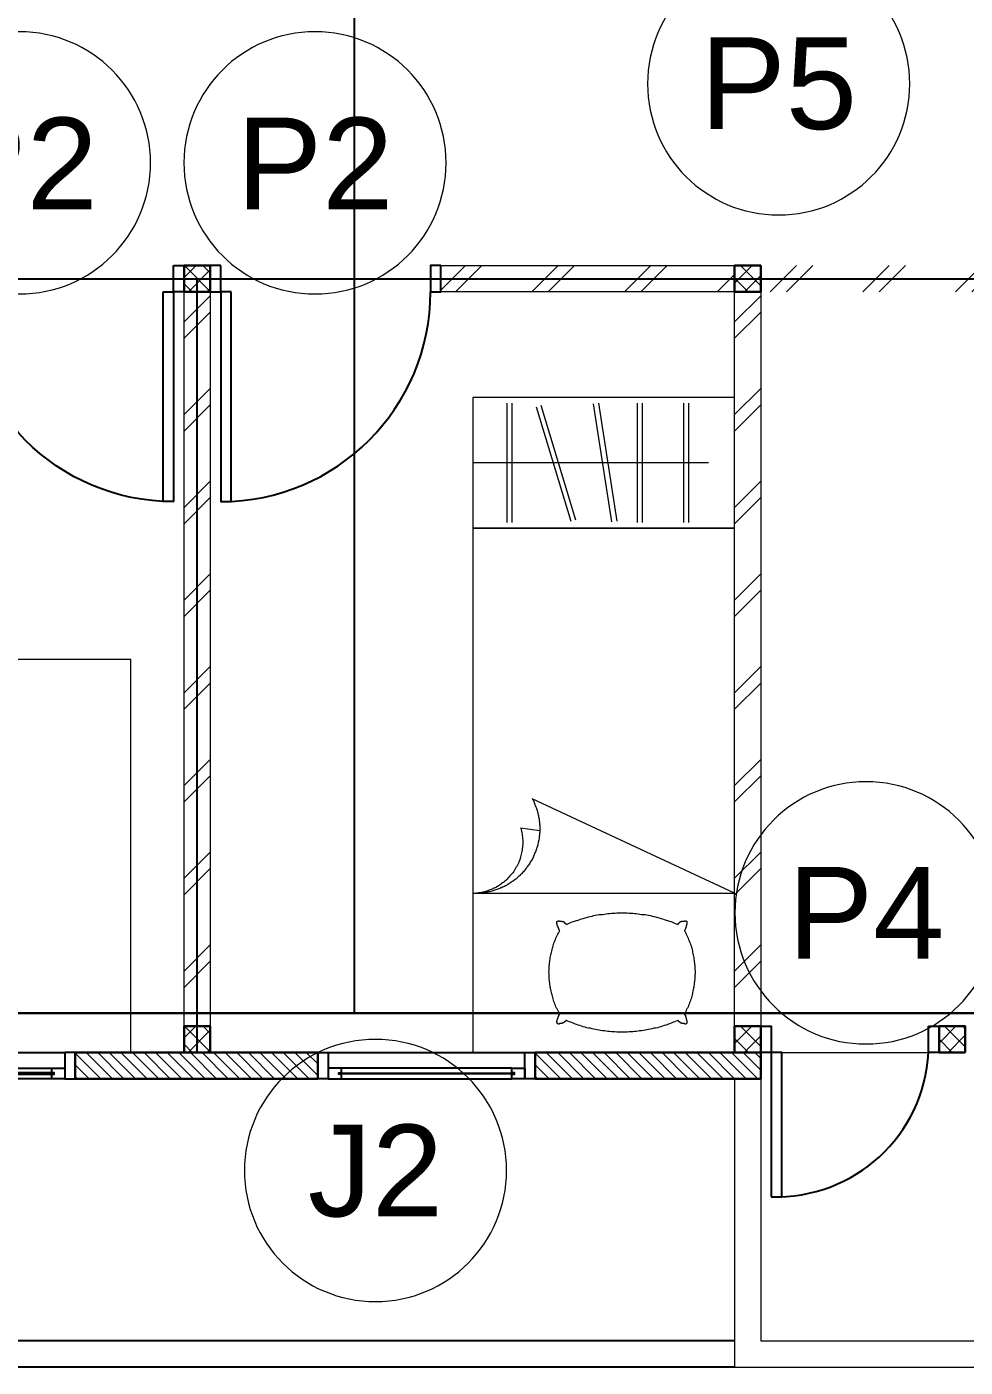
# Model space of a CAD drawing. Header units: millimetres. Extents: x -108 to 357, y -17 to 192.
# Drawn here: x 135.42 to 139, y -0.85 to 4.26 of the extents above; entities that cross this region are included whole.
import ezdxf
from ezdxf.enums import TextEntityAlignment as Align

# ---------------------------------------------------------------- set-up
doc = ezdxf.new("R2010")
doc.units = ezdxf.units.MM
for name, color, linetype, lineweight in [('ars', 11, 'Continuous', 0), ('KACA', 151, 'Continuous', 5), ('KOL', 1, 'Continuous', 30), ('KOLOM', 4, 'Continuous', 9), ('lan', 7, 'Continuous', 15), ('NOT', 7, 'Continuous', 20), ('tem', 5, 'Continuous', 20)]:
    doc.layers.add(name, color=color, linetype=linetype, lineweight=lineweight)
doc.layers.add('as', color=1, linetype='Continuous', plot=False)
doc.layers.add('Kusen', color=30, linetype='Continuous')
doc.styles.add('S', font='simplex', dxfattribs={"width": 0.75})
doc.styles.get("Standard").update_dxf_attribs({"font": 'arial.ttf'})
pattern_1 = [(45, (0.09994, 0.1431), (-0.1767767, 0.1767767), []), (45, (0.16244, 0.1431), (-0.1767767, 0.1767767), [])]
pattern_2 = [(45, (2.19994, 0.1431), (-0.1767767, 0.1767767), []), (45, (2.26244, 0.1431), (-0.1767767, 0.1767767), [])]
pattern_3 = [(45, (3.07994, 0.1431), (-0.1767767, 0.1767767), []), (45, (3.14244, 0.1431), (-0.1767767, 0.1767767), [])]

# ---------------------------------------------------------------- blocks, each defined once
blk = doc.blocks.new('T. J1')
at = {"layer": 'Kusen'}
for p, q in [((-0.7188, 0.1), (-0.0688, 0.1)), ((-0.0688, 0.06), (-0.7188, 0.06)), ((0.7212, 0.1), (0.0712, 0.1)), ((0.0712, 0.06), (0.7212, 0.06)), ((-0.0188, 0), (-0.7688, 0)), ((0.0212, 0), (0.7712, 0))]:
    blk.add_line(p, q, dxfattribs=at)
for points in [[(-0.8088, 0), (-0.7688, 0), (-0.7688, 0.1), (-0.8088, 0.1)], [(-0.0188, 0), (0.0212, 0), (0.0212, 0.1), (-0.0188, 0.1)], [(0.8112, 0), (0.7712, 0), (0.7712, 0.1), (0.8112, 0.1)]]:
    blk.add_lwpolyline(points, close=True, dxfattribs=at)
for points in [[(-0.7188, 0.0775), (-0.7188, 0.06), (-0.7688, 0.06), (-0.7688, 0.1), (-0.7188, 0.1), (-0.7188, 0.0825), (-0.7288, 0.0825), (-0.7288, 0.0775), (-0.7188, 0.0775)], [(-0.0688, 0.0775), (-0.0688, 0.06), (-0.0188, 0.06), (-0.0188, 0.1), (-0.0688, 0.1), (-0.0688, 0.0825), (-0.0588, 0.0825), (-0.0588, 0.0775), (-0.0688, 0.0775)], [(0.0712, 0.0775), (0.0712, 0.06), (0.0212, 0.06), (0.0212, 0.1), (0.0712, 0.1), (0.0712, 0.0825), (0.0612, 0.0825), (0.0612, 0.0775), (0.0712, 0.0775)], [(0.7212, 0.0775), (0.7212, 0.06), (0.7712, 0.06), (0.7712, 0.1), (0.7212, 0.1), (0.7212, 0.0825), (0.7312, 0.0825), (0.7312, 0.0775), (0.7212, 0.0775)]]:
    blk.add_lwpolyline(points, dxfattribs=at)
at = {"layer": 'Kusen', "color": 141}
for points in [[(-0.7288, 0.0775), (-0.0588, 0.0775), (-0.0588, 0.0825), (-0.7288, 0.0825)], [(0.7312, 0.0775), (0.0612, 0.0775), (0.0612, 0.0825), (0.7312, 0.0825)]]:
    blk.add_lwpolyline(points, close=True, dxfattribs=at)
blk = doc.blocks.new('T. J2')
at = {"layer": 'KACA', "color": 141}
blk.add_lwpolyline([(-0.3792, 0.0775), (0.2908, 0.0775), (0.2908, 0.0825), (-0.3792, 0.0825)], close=True, dxfattribs=at)
at = {"layer": 'Kusen'}
for p, q in [((-0.3692, 0.1), (0.2808, 0.1)), ((0.2808, 0.06), (-0.3692, 0.06)), ((-0.4192, 0), (0.3308, 0))]:
    blk.add_line(p, q, dxfattribs=at)
for points in [[(-0.4592, 0), (-0.4192, 0), (-0.4192, 0.1), (-0.4592, 0.1)], [(0.3308, 0), (0.3708, 0), (0.3708, 0.1), (0.3308, 0.1)]]:
    blk.add_lwpolyline(points, close=True, dxfattribs=at)
for points in [[(-0.3692, 0.0775), (-0.3692, 0.06), (-0.4192, 0.06), (-0.4192, 0.1), (-0.3692, 0.1), (-0.3692, 0.0825), (-0.3792, 0.0825), (-0.3792, 0.0775), (-0.3692, 0.0775)], [(0.2808, 0.0775), (0.2808, 0.06), (0.3308, 0.06), (0.3308, 0.1), (0.2808, 0.1), (0.2808, 0.0825), (0.2908, 0.0825), (0.2908, 0.0775), (0.2808, 0.0775)]]:
    blk.add_lwpolyline(points, dxfattribs=at)
blk = doc.blocks.new('P.80')
at = {"layer": 'Kusen'}
for points in [[(-69.8094, -74.8368), (-69.7694, -74.8368), (-69.7694, -74.0368), (-69.8094, -74.0368)], [(-70.6094, -74.9368), (-70.5694, -74.9368), (-70.5694, -74.8368), (-70.6094, -74.8368)], [(-69.7694, -74.9368), (-69.7294, -74.9368), (-69.7294, -74.8368), (-69.7694, -74.8368)]]:
    blk.add_lwpolyline(points, close=True, dxfattribs=at)
blk.add_arc((-69.7694, -74.8368), 0.8, 90, 180, dxfattribs=at)
blk = doc.blocks.new('K 10.10')
at = {"layer": 'ars'}
h = blk.add_hatch(dxfattribs=at)
h.set_pattern_fill('_USER', color=256, scale=0.05, angle=45, double=1, pattern_type=0)
h.set_pattern_definition([(45, (0, 0), (-0.035355339, 0.035355339), []), (135, (0, 0), (-0.035355339, -0.035355339), [])])
h.paths.add_polyline_path([(1560.5383, 1380.4069), (1560.6383, 1380.4069), (1560.6383, 1380.5069), (1560.5383, 1380.5069)])
at = {"layer": 'KOL'}
blk.add_lwpolyline([(1560.5383, 1380.4069), (1560.6383, 1380.4069), (1560.6383, 1380.5069), (1560.5383, 1380.5069)], close=True, dxfattribs=at)
blk = doc.blocks.new('P.60')
at = {"layer": 'Kusen'}
for points in [[(1472.8348, 997.5354), (1472.8748, 997.5354), (1472.8748, 997.4354), (1472.8348, 997.4354)], [(1473.4748, 997.5354), (1473.5148, 997.5354), (1473.5148, 997.4354), (1473.4748, 997.4354)], [(1472.8748, 996.8854), (1472.9148, 996.8854), (1472.9148, 997.4354), (1472.8748, 997.4354)]]:
    blk.add_lwpolyline(points, close=True, dxfattribs=at)
blk.add_arc((1472.8948, 997.4658), 0.5808, 268.0266, 356.9943, dxfattribs=at)
blk = doc.blocks.new('BED2')
blk.add_lwpolyline([(-0.4994, 1.9988), (0.4994, 1.9988), (0.4994, 0), (-0.4994, 0)], close=True)
for points in [[(0.4994, 1.9988), (0.4994, 0)], [(-0.1435, 1.8765), (-0.1435, 1.8765), (-0.1435, 1.8765), (-0.1447, 1.8765), (-0.1447, 1.8777), (-0.1447, 1.8789), (-0.1471, 1.8789), (-0.1471, 1.8814), (-0.1495, 1.8814), (-0.1495, 1.8826), (-0.1495, 1.8826), (-0.1495, 1.8838), (-0.1519, 1.8838), (-0.1519, 1.8862), (-0.1556, 1.8862), (-0.1556, 1.8874), (-0.158, 1.8874), (-0.158, 1.8886), (-0.1592, 1.8886), (-0.1592, 1.8886), (-0.1689, 1.8886), (-0.1689, 1.8898), (-0.1701, 1.8898), (-0.1701, 1.891), (-0.1737, 1.891), (-0.1737, 1.8898), (-0.1737, 1.8898), (-0.1737, 1.8886), (-0.1774, 1.8886), (-0.1774, 1.8886), (-0.1774, 1.8886), (-0.1774, 1.8862), (-0.1786, 1.8862), (-0.1786, 1.8789), (-0.1774, 1.8789), (-0.1774, 1.8765), (-0.1774, 1.8765), (-0.1774, 1.8729), (-0.1762, 1.8729), (-0.1762, 1.8705), (-0.1749, 1.8705), (-0.1749, 1.868), (-0.1737, 1.868), (-0.1737, 1.8668), (-0.1737, 1.8668), (-0.1737, 1.8632), (-0.1725, 1.8632), (-0.1725, 1.8608), (-0.1713, 1.8608), (-0.1713, 1.8571), (-0.1713, 1.8571), (-0.1713, 1.8559), (-0.1701, 1.8559), (-0.1701, 1.8547), (-0.1689, 1.8547), (-0.1689, 1.8523), (-0.1677, 1.8523)], [(0.2827, 1.8765), (0.2766, 1.8789), (0.2706, 1.8826), (0.2633, 1.885), (0.2573, 1.8874), (0.2512, 1.8898), (0.2439, 1.8923), (0.2379, 1.8947), (0.2306, 1.8959), (0.2246, 1.8983), (0.2185, 1.9007), (0.2113, 1.9019), (0.2052, 1.9044), (0.1979, 1.9056), (0.1919, 1.9068), (0.1846, 1.9092), (0.1786, 1.9104), (0.1713, 1.9116), (0.1653, 1.9128), (0.158, 1.914), (0.1519, 1.9153), (0.1447, 1.9165), (0.1374, 1.9165), (0.1314, 1.9177), (0.1241, 1.9189), (0.118, 1.9189), (0.1108, 1.9201), (0.1047, 1.9201), (0.0975, 1.9201), (0.0902, 1.9213), (0.0841, 1.9213), (0.0769, 1.9213), (0.0708, 1.9213), (0.0636, 1.9213), (0.0563, 1.9213), (0.0502, 1.9213), (0.043, 1.9201), (0.0369, 1.9201), (0.0297, 1.9201), (0.0224, 1.9189), (0.0163, 1.9189), (0.0091, 1.9177), (0.003, 1.9165), (-0.0042, 1.9165), (-0.0115, 1.9153), (-0.0176, 1.914), (-0.0248, 1.9128), (-0.0309, 1.9116), (-0.0381, 1.9104), (-0.0442, 1.9092), (-0.0515, 1.9068), (-0.0575, 1.9056), (-0.0648, 1.9044), (-0.0708, 1.9019), (-0.0781, 1.9007), (-0.0841, 1.8983), (-0.0902, 1.8959), (-0.0975, 1.8947), (-0.1035, 1.8923), (-0.1108, 1.8898), (-0.1168, 1.8874), (-0.1229, 1.885), (-0.1301, 1.8826), (-0.1362, 1.8789), (-0.1423, 1.8765)], [(0.3081, 1.8523), (0.3081, 1.8523), (0.3081, 1.8547), (0.3093, 1.8547), (0.3093, 1.8559), (0.3105, 1.8559), (0.3105, 1.8571), (0.3117, 1.8571), (0.3117, 1.8608), (0.3117, 1.8608), (0.3117, 1.8632), (0.313, 1.8632), (0.313, 1.8668), (0.3142, 1.8668), (0.3142, 1.868), (0.3142, 1.868), (0.3142, 1.8705), (0.3154, 1.8705), (0.3154, 1.8729), (0.3166, 1.8729), (0.3166, 1.8765), (0.3178, 1.8765), (0.3178, 1.8789), (0.3178, 1.8789), (0.3178, 1.8862), (0.3178, 1.8862), (0.3178, 1.8886), (0.3166, 1.8886), (0.3166, 1.8886), (0.3142, 1.8886), (0.3142, 1.8898), (0.313, 1.8898), (0.313, 1.891), (0.3093, 1.891), (0.3093, 1.8898), (0.3081, 1.8898), (0.3081, 1.8886), (0.2996, 1.8886), (0.2996, 1.8886), (0.2972, 1.8886), (0.2972, 1.8874), (0.296, 1.8874), (0.296, 1.8862), (0.2924, 1.8862), (0.2924, 1.8838), (0.29, 1.8838), (0.29, 1.8826), (0.2887, 1.8826), (0.2887, 1.8814), (0.2863, 1.8814), (0.2863, 1.8789), (0.2851, 1.8789), (0.2851, 1.8777), (0.2839, 1.8777), (0.2839, 1.8765), (0.2839, 1.8765), (0.2839, 1.8765), (0.2827, 1.8765)], [(-0.1677, 1.8523), (-0.1701, 1.8475), (-0.1725, 1.8426), (-0.1749, 1.8378), (-0.1774, 1.8329), (-0.1798, 1.8293), (-0.1822, 1.8245), (-0.1834, 1.8196), (-0.1858, 1.8148), (-0.187, 1.8099), (-0.1895, 1.8051), (-0.1907, 1.799), (-0.1931, 1.7942), (-0.1943, 1.7893), (-0.1955, 1.7845), (-0.1967, 1.7797), (-0.1979, 1.7748), (-0.1992, 1.77), (-0.2004, 1.7651), (-0.2016, 1.7591), (-0.2028, 1.7542), (-0.204, 1.7494), (-0.204, 1.7446), (-0.2052, 1.7397), (-0.2052, 1.7349), (-0.2064, 1.7288), (-0.2064, 1.724), (-0.2076, 1.7191), (-0.2076, 1.7143), (-0.2076, 1.7082), (-0.2076, 1.7034), (-0.2076, 1.6985), (-0.2088, 1.6937), (-0.2076, 1.6877), (-0.2076, 1.6828), (-0.2076, 1.678), (-0.2076, 1.6731), (-0.2076, 1.6683), (-0.2064, 1.6622), (-0.2064, 1.6574), (-0.2052, 1.6525), (-0.2052, 1.6477), (-0.204, 1.6429), (-0.204, 1.6368), (-0.2028, 1.632), (-0.2016, 1.6271), (-0.2004, 1.6223), (-0.1992, 1.6174), (-0.1979, 1.6126), (-0.1967, 1.6065), (-0.1955, 1.6017), (-0.1943, 1.5969), (-0.1931, 1.592), (-0.1907, 1.5872), (-0.1895, 1.5823), (-0.187, 1.5775), (-0.1858, 1.5726), (-0.1834, 1.5678), (-0.1822, 1.563), (-0.1798, 1.5581), (-0.1774, 1.5533), (-0.1749, 1.5484), (-0.1725, 1.5436), (-0.1701, 1.5387), (-0.1677, 1.5339)], [(0.3081, 1.5339), (0.3105, 1.5387), (0.313, 1.5436), (0.3154, 1.5484), (0.3178, 1.5533), (0.3202, 1.5581), (0.3226, 1.563), (0.3238, 1.5678), (0.3263, 1.5726), (0.3275, 1.5775), (0.3299, 1.5823), (0.3311, 1.5872), (0.3335, 1.592), (0.3347, 1.5969), (0.336, 1.6017), (0.3372, 1.6065), (0.3384, 1.6126), (0.3396, 1.6174), (0.3408, 1.6223), (0.342, 1.6271), (0.3432, 1.632), (0.3444, 1.6368), (0.3444, 1.6429), (0.3456, 1.6477), (0.3456, 1.6525), (0.3469, 1.6574), (0.3469, 1.6622), (0.3481, 1.6683), (0.3481, 1.6731), (0.3481, 1.678), (0.3481, 1.6828), (0.3493, 1.6889), (0.3493, 1.6937), (0.3493, 1.6985), (0.3481, 1.7034), (0.3481, 1.7082), (0.3481, 1.7143), (0.3481, 1.7191), (0.3469, 1.724), (0.3469, 1.7288), (0.3456, 1.7349), (0.3456, 1.7397), (0.3444, 1.7446), (0.3444, 1.7494), (0.3432, 1.7542), (0.342, 1.7591), (0.3408, 1.7651), (0.3396, 1.77), (0.3384, 1.7748), (0.3372, 1.7797), (0.336, 1.7845), (0.3347, 1.7893), (0.3335, 1.7942), (0.3311, 1.799), (0.3299, 1.8051), (0.3275, 1.8099), (0.3263, 1.8148), (0.3238, 1.8196), (0.3226, 1.8245), (0.3202, 1.8293), (0.3178, 1.8329), (0.3154, 1.8378), (0.313, 1.8426), (0.3105, 1.8475), (0.3081, 1.8523)], [(-0.1677, 1.5339), (-0.1689, 1.5339), (-0.1689, 1.5327), (-0.1701, 1.5327), (-0.1701, 1.5303), (-0.1713, 1.5303), (-0.1713, 1.5278), (-0.1713, 1.5278), (-0.1713, 1.5254), (-0.1725, 1.5254), (-0.1725, 1.523), (-0.1737, 1.523), (-0.1737, 1.5206), (-0.1737, 1.5206), (-0.1737, 1.5182), (-0.1749, 1.5182), (-0.1749, 1.5169), (-0.1762, 1.5169), (-0.1762, 1.5145), (-0.1774, 1.5145), (-0.1774, 1.5097), (-0.1774, 1.5097), (-0.1774, 1.5073), (-0.1786, 1.5073), (-0.1786, 1.5), (-0.1774, 1.5), (-0.1774, 1.4988), (-0.1774, 1.4988), (-0.1774, 1.4976), (-0.1737, 1.4976), (-0.1737, 1.4964), (-0.1737, 1.4964), (-0.1737, 1.4964), (-0.1701, 1.4964), (-0.1701, 1.4964), (-0.1689, 1.4964), (-0.1689, 1.4976), (-0.1592, 1.4976), (-0.1592, 1.4988), (-0.158, 1.4988), (-0.158, 1.5), (-0.1556, 1.5), (-0.1556, 1.5), (-0.1519, 1.5), (-0.1519, 1.5024), (-0.1495, 1.5024), (-0.1495, 1.5048), (-0.1495, 1.5048), (-0.1495, 1.5061), (-0.1471, 1.5061), (-0.1471, 1.5073), (-0.1447, 1.5073), (-0.1447, 1.5085), (-0.1447, 1.5085), (-0.1435, 1.5085), (-0.1435, 1.5097), (-0.1435, 1.5097)], [(0.2839, 1.5097), (0.2839, 1.5085), (0.2839, 1.5085), (0.2839, 1.5085), (0.2851, 1.5085), (0.2851, 1.5073), (0.2863, 1.5073), (0.2863, 1.5061), (0.2887, 1.5061), (0.2887, 1.5048), (0.29, 1.5048), (0.29, 1.5024), (0.2924, 1.5024), (0.2924, 1.5), (0.296, 1.5), (0.296, 1.5), (0.2972, 1.5), (0.2972, 1.4988), (0.2996, 1.4988), (0.2996, 1.4976), (0.3081, 1.4976), (0.3081, 1.4964), (0.3093, 1.4964), (0.3093, 1.4964), (0.313, 1.4964), (0.313, 1.4964), (0.3142, 1.4964), (0.3142, 1.4976), (0.3166, 1.4976), (0.3166, 1.4988), (0.3178, 1.4988), (0.3178, 1.5), (0.3178, 1.5), (0.3178, 1.5073), (0.3178, 1.5073), (0.3178, 1.5097), (0.3166, 1.5097), (0.3166, 1.5145), (0.3154, 1.5145), (0.3154, 1.5169), (0.3142, 1.5169), (0.3142, 1.5182), (0.3142, 1.5182), (0.3142, 1.5206), (0.313, 1.5206), (0.313, 1.523), (0.3117, 1.523), (0.3117, 1.5254), (0.3117, 1.5254), (0.3117, 1.5278), (0.3105, 1.5278), (0.3105, 1.5303), (0.3093, 1.5303), (0.3093, 1.5327), (0.3081, 1.5327), (0.3081, 1.5339), (0.3081, 1.5339)], [(-0.1423, 1.5109), (-0.1362, 1.5085), (-0.1289, 1.5048), (-0.1229, 1.5024), (-0.1168, 1.5), (-0.1108, 1.4976), (-0.1035, 1.4952), (-0.0975, 1.4939), (-0.0902, 1.4915), (-0.0841, 1.4891), (-0.0781, 1.4879), (-0.0708, 1.4855), (-0.0648, 1.4843), (-0.0575, 1.4818), (-0.0515, 1.4806), (-0.0442, 1.4794), (-0.0381, 1.477), (-0.0309, 1.4758), (-0.0248, 1.4746), (-0.0176, 1.4734), (-0.0115, 1.4722), (-0.0042, 1.4722), (0.003, 1.4709), (0.0091, 1.4697), (0.0163, 1.4685), (0.0224, 1.4685), (0.0297, 1.4673), (0.0369, 1.4673), (0.043, 1.4673), (0.0502, 1.4661), (0.0563, 1.4661), (0.0636, 1.4661), (0.0708, 1.4661), (0.0769, 1.4661), (0.0841, 1.4661), (0.0902, 1.4661), (0.0975, 1.4673), (0.1047, 1.4673), (0.1108, 1.4673), (0.118, 1.4685), (0.1241, 1.4685), (0.1314, 1.4697), (0.1386, 1.4709), (0.1447, 1.4722), (0.1519, 1.4722), (0.158, 1.4734), (0.1653, 1.4746), (0.1713, 1.4758), (0.1786, 1.477), (0.1846, 1.4794), (0.1919, 1.4806), (0.1979, 1.4818), (0.2052, 1.4843), (0.2113, 1.4855), (0.2185, 1.4879), (0.2246, 1.4891), (0.2306, 1.4915), (0.2379, 1.4939), (0.2439, 1.4952), (0.2512, 1.4976), (0.2573, 1.5), (0.2633, 1.5024), (0.2706, 1.5061), (0.2766, 1.5085), (0.2827, 1.5109)], [(0.2827, 1.5097), (0.2839, 1.5097)], [(-0.3154, 1.1441), (-0.3142, 1.1501), (-0.313, 1.155), (-0.3117, 1.161), (-0.3105, 1.1659), (-0.3105, 1.1719), (-0.3093, 1.1768), (-0.3093, 1.1828), (-0.3081, 1.1877), (-0.3081, 1.1937), (-0.3081, 1.1998), (-0.3081, 1.2046), (-0.3093, 1.2107), (-0.3093, 1.2155), (-0.3105, 1.2215), (-0.3105, 1.2264), (-0.3117, 1.2324), (-0.313, 1.2373), (-0.3142, 1.2433), (-0.3154, 1.2482), (-0.3166, 1.253), (-0.319, 1.2591), (-0.3202, 1.2639), (-0.3226, 1.2688), (-0.3238, 1.2748), (-0.3263, 1.2797), (-0.3287, 1.2845), (-0.3311, 1.2893), (-0.3347, 1.2942), (-0.3372, 1.299), (-0.3396, 1.3039), (-0.3432, 1.3087), (-0.3469, 1.3136), (-0.3505, 1.3172), (-0.3541, 1.322), (-0.3577, 1.3257), (-0.3614, 1.3305), (-0.365, 1.3341), (-0.3686, 1.3378), (-0.3735, 1.3426), (-0.3771, 1.3462), (-0.3808, 1.3499), (-0.3856, 1.3523), (-0.3904, 1.3559), (-0.3953, 1.3596), (-0.3989, 1.362), (-0.4038, 1.3644), (-0.4086, 1.368), (-0.4134, 1.3705), (-0.4183, 1.3729), (-0.4231, 1.3753), (-0.4292, 1.3777), (-0.434, 1.3789), (-0.4389, 1.3814), (-0.4437, 1.3826), (-0.4498, 1.385), (-0.4546, 1.3862), (-0.4607, 1.3874), (-0.4655, 1.3886), (-0.4715, 1.3898), (-0.4764, 1.3898), (-0.4824, 1.391), (-0.4873, 1.391), (-0.4933, 1.3923), (-0.4994, 1.3923)], [(-0.2718, 1.0315), (-0.2706, 1.0351), (-0.2682, 1.0387), (-0.2669, 1.0424), (-0.2645, 1.046), (-0.2633, 1.0496), (-0.2621, 1.0533), (-0.2609, 1.0581), (-0.2585, 1.0617), (-0.2573, 1.0654), (-0.2561, 1.069), (-0.2548, 1.0726), (-0.2536, 1.0763), (-0.2524, 1.0811), (-0.2512, 1.0847), (-0.2512, 1.0884), (-0.25, 1.092), (-0.2488, 1.0956), (-0.2488, 1.1005), (-0.2476, 1.1041), (-0.2464, 1.1077), (-0.2464, 1.1114), (-0.2464, 1.1162), (-0.2452, 1.1199), (-0.2452, 1.1235), (-0.2452, 1.1283), (-0.2439, 1.132), (-0.2439, 1.1356), (-0.2439, 1.1392), (-0.2439, 1.1441), (-0.2439, 1.1477), (-0.2439, 1.1513), (-0.2439, 1.1562), (-0.2439, 1.1598), (-0.2452, 1.1634), (-0.2452, 1.1671), (-0.2452, 1.1719), (-0.2464, 1.1755), (-0.2464, 1.1792), (-0.2464, 1.1828), (-0.2476, 1.1877), (-0.2488, 1.1913), (-0.2488, 1.1949), (-0.25, 1.1985), (-0.2512, 1.2034), (-0.2512, 1.207), (-0.2524, 1.2107), (-0.2536, 1.2143), (-0.2548, 1.2179), (-0.2561, 1.2228), (-0.2573, 1.2264), (-0.2585, 1.23), (-0.2597, 1.2337), (-0.2621, 1.2373), (-0.2633, 1.2409), (-0.2645, 1.2446), (-0.2657, 1.2482), (-0.2682, 1.2518), (-0.2694, 1.2554), (-0.2718, 1.2591), (-0.273, 1.2627), (-0.2754, 1.2663), (-0.2778, 1.27), (-0.2803, 1.2736), (-0.2815, 1.2772), (-0.2839, 1.2809), (-0.2863, 1.2845), (-0.2887, 1.2869), (-0.2912, 1.2906), (-0.2936, 1.2942), (-0.296, 1.2966), (-0.2984, 1.3002), (-0.3008, 1.3039), (-0.3033, 1.3063), (-0.3057, 1.3099), (-0.3093, 1.3123), (-0.3117, 1.316), (-0.3142, 1.3184), (-0.3178, 1.3208), (-0.3202, 1.3245), (-0.3226, 1.3269), (-0.3263, 1.3293), (-0.3287, 1.3317), (-0.3323, 1.3354), (-0.3347, 1.3378), (-0.3384, 1.3402), (-0.342, 1.3426), (-0.3444, 1.345), (-0.3481, 1.3475), (-0.3517, 1.3487), (-0.3541, 1.3511), (-0.3577, 1.3535), (-0.3614, 1.3559), (-0.365, 1.3584), (-0.3686, 1.3596), (-0.3711, 1.362), (-0.3747, 1.3632), (-0.3783, 1.3656), (-0.382, 1.3668), (-0.3856, 1.3692), (-0.3892, 1.3705), (-0.3929, 1.3717), (-0.3965, 1.3741), (-0.4001, 1.3753), (-0.4038, 1.3765), (-0.4074, 1.3777), (-0.411, 1.3789), (-0.4159, 1.3801), (-0.4195, 1.3814), (-0.4231, 1.3826), (-0.4268, 1.3838), (-0.4304, 1.385), (-0.4352, 1.3862), (-0.4389, 1.3862), (-0.4425, 1.3874), (-0.4461, 1.3886), (-0.451, 1.3886), (-0.4546, 1.3898), (-0.4582, 1.3898), (-0.4619, 1.391), (-0.4667, 1.391), (-0.4703, 1.391), (-0.474, 1.3923), (-0.4788, 1.3923), (-0.4824, 1.3923), (-0.4873, 1.3923), (-0.4909, 1.3923), (-0.4946, 1.3923), (-0.4994, 1.3923)], [(-0.4994, 1.391), (0.4994, 1.391)], [(0.4994, 1.391), (-0.273, 1.0315)], [(-0.2439, 1.1538), (-0.3166, 1.1441)], [(-0.4994, 0), (0.4994, 0)], [(0.4994, -0.4988), (-0.4994, -0.4988), (-0.4994, 0), (0.4994, 0), (0.4994, -0.4988)], [(-0.3686, -0.0218), (-0.3686, -0.477)], [(-0.3505, -0.477), (-0.3505, -0.0218)], [(-0.1241, -0.0254), (-0.2561, -0.4613)], [(-0.2391, -0.4685), (-0.1071, -0.0315)], [(0.0309, -0.0242), (-0.0381, -0.4746)], [(-0.02, -0.477), (0.0502, -0.0266)], [(0.1289, -0.0218), (0.1289, -0.477)], [(0.1471, -0.477), (0.1471, -0.0218)], [(0.3057, -0.0218), (0.3057, -0.477)], [(0.3238, -0.477), (0.3238, -0.0218)], [(0.4001, -0.2494), (-0.4994, -0.2494)]]:
    blk.add_lwpolyline(points)
blk = doc.blocks.new('BED1')
at = {"color": 0, "linetype": 'Continuous'}
for points in [[(1.9976, 0), (1.9976, 1.4976), (0, 1.4976), (0, 0), (1.9976, 0)], [(1.5484, 1.0993), (1.1489, 1.0993), (1.1489, 1.4976), (1.5484, 1.0993)], [(1.9346, 1.3656), (1.9443, 1.2458), (1.9467, 1.1259), (1.9467, 1.0061), (1.9443, 0.8862), (1.9346, 0.7663), (1.707, 0.7809), (1.586, 0.7663), (1.6017, 1.1404), (1.586, 1.3656), (1.8717, 1.3426), (1.9346, 1.3656)], [(1.4492, 1.0993), (1.4492, 0)], [(1.5484, 1.0993), (1.5484, 0)], [(1.9298, 0.1235), (1.7724, 0.138), (1.5799, 0.1235), (1.5981, 0.2833), (1.5799, 0.7228), (1.6634, 0.7094), (1.9298, 0.7228)], [(1.9298, 0.1235), (1.931, 0.1332), (1.9322, 0.1429), (1.9334, 0.1513), (1.9346, 0.161), (1.9346, 0.1707), (1.9358, 0.1804), (1.937, 0.1889), (1.9383, 0.1985), (1.9383, 0.2082), (1.9395, 0.2179), (1.9407, 0.2264), (1.9407, 0.2361), (1.9419, 0.2458), (1.9419, 0.2542), (1.9431, 0.2639), (1.9431, 0.2736), (1.9443, 0.2833), (1.9443, 0.2918), (1.9455, 0.3015), (1.9455, 0.3111), (1.9455, 0.3208), (1.9467, 0.3293), (1.9467, 0.339), (1.9467, 0.3487), (1.9467, 0.3584), (1.9479, 0.3668), (1.9479, 0.3765), (1.9479, 0.3862), (1.9479, 0.3959), (1.9479, 0.4044), (1.9479, 0.414), (1.9479, 0.4237), (1.9479, 0.4334), (1.9479, 0.4419), (1.9479, 0.4516), (1.9479, 0.4613), (1.9479, 0.4709), (1.9479, 0.4794), (1.9467, 0.4891), (1.9467, 0.4988), (1.9467, 0.5085), (1.9467, 0.5169), (1.9455, 0.5266), (1.9455, 0.5363), (1.9455, 0.546), (1.9443, 0.5545), (1.9443, 0.5642), (1.9431, 0.5738), (1.9431, 0.5835), (1.9419, 0.592), (1.9419, 0.6017), (1.9407, 0.6114), (1.9407, 0.6199), (1.9395, 0.6295), (1.9383, 0.6392), (1.9383, 0.6489), (1.937, 0.6574), (1.9358, 0.6671), (1.9346, 0.6768), (1.9346, 0.6864), (1.9334, 0.6949), (1.9322, 0.7046), (1.931, 0.7143), (1.9298, 0.7228)]]:
    blk.add_lwpolyline(points, dxfattribs=at)
blk = doc.blocks.new('A-2')
at = {"layer": 'ars'}
h = blk.add_hatch(dxfattribs=at)
h.set_pattern_fill('TEMBOK', color=256, scale=0.25)
h.set_pattern_definition(pattern_3)
h.paths.add_polyline_path([(-21.0028, 3.9677), (-19.8828, 3.9677), (-19.8828, 3.8677), (-21.0028, 3.8677)])
h = blk.add_hatch(dxfattribs=at)
h.set_pattern_fill('TEMBOK', color=256, scale=0.25)
h.set_pattern_definition(pattern_3)
h.paths.add_polyline_path([(-21.0028, 3.9677), (-19.8828, 3.9677), (-19.8828, 3.8677), (-21.0028, 3.8677)])
h = blk.add_hatch(dxfattribs=at)
h.set_pattern_fill('TEMBOK', color=256, scale=0.25)
h.set_pattern_definition(pattern_1)
h.paths.add_polyline_path([(-18.0828, 3.9677), (-19.8028, 3.9677), (-19.8028, 3.8677), (-18.0828, 3.8677)])
h = blk.add_hatch(dxfattribs=at)
h.set_pattern_fill('TEMBOK', color=256, scale=0.25)
h.set_pattern_definition(pattern_1)
h.paths.add_polyline_path([(-21.8828, 3.8677), (-21.9828, 3.8677), (-21.9828, 1.0677), (-21.8828, 1.0677)])
h = blk.add_hatch(dxfattribs=at)
h.set_pattern_fill('TEMBOK', color=256, scale=0.25)
h.set_pattern_definition(pattern_1)
h.paths.add_polyline_path([(-21.8828, 3.8677), (-21.9828, 3.8677), (-21.9828, 1.0677), (-21.8828, 1.0677)])
h = blk.add_hatch(dxfattribs=at)
h.set_pattern_fill('TEMBOK', color=256, scale=0.25)
h.set_pattern_definition(pattern_2)
h.paths.add_polyline_path([(-19.7828, 3.8677), (-19.8828, 3.8677), (-19.8828, 1.0677), (-19.7828, 1.0677)])
h = blk.add_hatch(dxfattribs=at)
h.set_pattern_fill('TEMBOK', color=256, scale=0.25)
h.set_pattern_definition(pattern_2)
h.paths.add_polyline_path([(-19.7828, 3.8677), (-19.8828, 3.8677), (-19.8828, 1.0677), (-19.7828, 1.0677)])
h = blk.add_hatch(dxfattribs=at)
h.set_pattern_fill('ANSI31', color=256, scale=0.25, angle=180, style=0)
h.set_pattern_definition([(135, (-524.11158, -325.731844), (0.0220970869, 0.0220970869), [])])
h.paths.add_polyline_path([(-22.3978, 0.9677), (-21.4728, 0.9677), (-21.4728, 0.8677), (-22.3978, 0.8677)])
h = blk.add_hatch(dxfattribs=at)
h.set_pattern_fill('ANSI31', color=256, scale=0.25, angle=180, style=0)
h.set_pattern_definition([(135, (-522.35658, -325.731844), (0.0220970869, 0.0220970869), [])])
h.paths.add_polyline_path([(-20.6428, 0.9677), (-19.7828, 0.9677), (-19.7828, 0.8677), (-20.6428, 0.8677)])
for p, q in [((-19.8828, -0.1323), (-24.3329, -0.1323)), ((-19.8828, -0.2323), (-24.3329, -0.2323))]:
    blk.add_line(p, q)
at = {"layer": 'as'}
for p, q in [((-21.3328, 1.1177), (-21.3328, 14.2177)), ((-24.4328, 3.9177), (-18.2328, 3.9177)), ((-21.9328, 0.9677), (-21.9328, 3.9177)), ((-36.8328, 1.1177), (37.5672, 1.1177)), ((37.5672, 1.1177), (-36.8328, 1.1177))]:
    blk.add_line(p, q, dxfattribs=at)
at = {"layer": 'KOL'}
for points in [[(-22.3978, 0.9677), (-21.4728, 0.9677), (-21.4728, 0.8677), (-22.3978, 0.8677)], [(-20.6428, 0.9677), (-19.7828, 0.9677), (-19.7828, 0.8677), (-20.6428, 0.8677)]]:
    blk.add_lwpolyline(points, close=True, dxfattribs=at)
at = {"layer": 'lan'}
for p, q in [((-19.7028, 0.9677), (-19.1428, 0.9677)), ((-19.8828, 0.8677), (-19.8828, -0.2323)), ((-19.7828, 0.8677), (-19.7828, -0.1323)), ((-19.7828, -0.1323), (-18.2828, -0.1323)), ((-19.8828, -0.2323), (-18.3328, -0.2323))]:
    blk.add_line(p, q, dxfattribs=at)
at = {"layer": 'tem'}
for points in [[(-19.8828, 3.8677), (-21.0028, 3.8677), (-21.0028, 3.9677), (-19.8828, 3.9677)], [(-21.9828, 3.8677), (-21.8828, 3.8677), (-21.8828, 1.0677), (-21.9828, 1.0677)], [(-19.8828, 3.8677), (-19.7828, 3.8677), (-19.7828, 1.0677), (-19.8828, 1.0677)]]:
    blk.add_lwpolyline(points, close=True, dxfattribs=at)
at = {"layer": 'ars', "xscale": -1, "rotation": 180}
blk.add_blockref('BED2', (-20.3822, 2.9665), dxfattribs=at)
at = {"layer": 'ars', "rotation": 180}
blk.add_blockref('BED1', (-22.1853, 2.4653), dxfattribs=at)
at = {"layer": 'KOLOM', "extrusion": (0, 0, -1), "zscale": -1}
for p in [(-1538.6555, -1376.5392), (-1540.7555, -1376.5392), (-1538.6555, -1379.4392), (-1540.7555, -1379.4392), (-1541.5355, -1379.4392)]:
    blk.add_blockref('K 10.10', p, dxfattribs=at)
at = {"layer": 'Kusen', "xscale": -1, "rotation": 180}
for name, p in [('P.80', (47.7465, -70.9691)), ('T. J1', (-23.209, 0.9677)), ('T. J2', (-21.0136, 0.9677))]:
    blk.add_blockref(name, p, dxfattribs=at)
at = {"layer": 'Kusen', "rotation": 180}
blk.add_blockref('P.80', (-91.6122, -70.9691), dxfattribs=at)
at = {"layer": 'Kusen'}
blk.add_blockref('P.60', (-1492.6176, -996.4676), dxfattribs=at)
blk = doc.blocks.new('NAV')
blk.add_circle((0, -0.4), 0.4)
at = {"style": 'S', "width": 0.75, "flags": 4}
blk.add_attdef('AV', text='', height=0.3, dxfattribs=at).set_placement((0, -0.4), align=Align.MIDDLE)

msp = doc.modelspace()

# ---------------------------------------------------------------- block references
msp.add_blockref('A-2', (158.00671, -0.62199))
at = {"layer": 'NOT'}
ref = msp.add_blockref('NAV', (138.29218, 4.53873), dxfattribs=dict(at, xscale=-1.25, yscale=1.25, zscale=1.25, rotation=2.174260771425907e-11))
ref.add_attrib('AV', 'P5', dxfattribs={"layer": '0', "height": 0.35, "flags": 4}).set_placement((138.29218, 4.03873), align=Align.MIDDLE)
ref = msp.add_blockref('NAV', (135.39596, 4.23748), dxfattribs=dict(at, xscale=-1.25, yscale=1.25, zscale=1.25, rotation=2.174260771425907e-11))
ref.add_attrib('AV', 'P2', dxfattribs={"layer": '0', "height": 0.35, "flags": 4}).set_placement((135.39596, 3.73748), align=Align.MIDDLE)
ref = msp.add_blockref('NAV', (136.52342, 4.23748), dxfattribs=dict(at, xscale=-1.25, yscale=1.25, zscale=1.25, rotation=2.174260771425907e-11))
ref.add_attrib('AV', 'P2', dxfattribs={"layer": '0', "height": 0.35, "flags": 4}).set_placement((136.52342, 3.73748), align=Align.MIDDLE)
ref = msp.add_blockref('NAV', (138.62557, 1.37798), dxfattribs=dict(at, xscale=-1.25, yscale=1.25, zscale=1.25, rotation=2.174260771425907e-11))
ref.add_attrib('AV', 'P4', dxfattribs={"layer": '0', "height": 0.35, "flags": 4}).set_placement((138.62557, 0.87798), align=Align.MIDDLE)
ref = msp.add_blockref('NAV', (136.75404, 0.39575), dxfattribs=dict(at, xscale=-1.25, yscale=1.25, zscale=1.25, rotation=2.174260771425907e-11))
ref.add_attrib('AV', 'J2', dxfattribs={"layer": '0', "height": 0.35, "flags": 4}).set_placement((136.75404, -0.10425), align=Align.MIDDLE)

doc.saveas('drawing.dxf')
